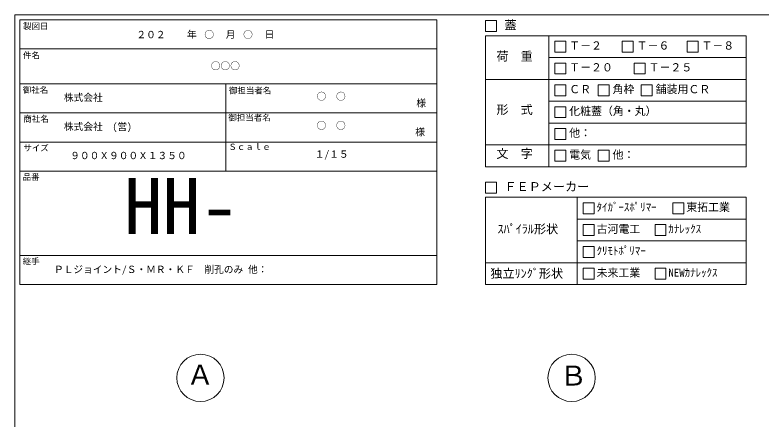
# Model space of a CAD drawing. Units: millimetres, scale not verified. Extents: x -4890 to 18490, y -2296 to 2296.
# Drawn here: x -1230 to 1846, y 630 to 2296 of the extents above; entities that cross this region are included whole.
import ezdxf
from ezdxf.enums import TextEntityAlignment as Align

# ---------------------------------------------------------------- set-up
doc = ezdxf.new("R2010")
doc.units = ezdxf.units.MM
doc.header["$LTSCALE"] = 10
doc.linetypes.add('DASHED1', pattern=[1.8, 1.2, -0.6])
for name, color, linetype, lineweight in [('0-2_waku', 7, 'Continuous', 18), ('0-3_gaikei', 7, 'Continuous', 18), ('0-4_kakure', 7, 'DASHED1', 5), ('0-D_文字１', 7, 'Continuous', 18), ('1-4_文字２', 7, 'Continuous', 5)]:
    doc.layers.add(name, color=color, linetype=linetype, lineweight=lineweight)
doc.styles.add('ＭＳ ゴシック', font='')
doc.styles.get('ＭＳ ゴシック').set_extended_font_data('MS Gothic')

msp = doc.modelspace()

# ---------------------------------------------------------------- linework, layer by layer
at = {"layer": '0-2_waku'}
for p, q in [((-1230, 2295.96), (-1230, -1979.04)), ((-1230, 2295.96), (-1230, -1979.04)), ((-1230, 2295.96), (-1230, -1979.04)), ((-1230, 2295.96), (4890, 2295.96)), ((-1210, 2275.96), (-1210, 1183.96)), ((-1210, 2275.96), (510, 2275.96)), ((-1210, 2275.96), (-1210, 1183.96)), ((-1210, 2275.96), (510, 2275.96)), ((-1210, 2275.96), (-1210, 1183.96)), ((510, 2275.96), (510, 1183.96)), ((710, 2210.19), (1785, 2210.19)), ((710, 2210.19), (710, 1670.19)), ((970.66, 2210.19), (970.66, 1670.19)), ((1785, 2210.19), (1785, 1670.19)), ((-1210, 2155.96), (510, 2155.96)), ((-1210, 2155.96), (510, 2155.96)), ((-1210, 2155.96), (510, 2155.96)), ((-1210, 2155.96), (510, 2155.96)), ((970.66, 2120.19), (1785, 2120.19)), ((-1210, 2011.96), (510, 2011.96)), ((-1210, 2011.96), (510, 2011.96)), ((-360, 2011.96), (-360, 1651.96)), ((710, 2030.19), (1785, 2030.19)), ((970.66, 1940.19), (1785, 1940.19)), ((-1210, 1891.96), (510, 1891.96)), ((970.66, 1850.19), (1785, 1850.19)), ((-1210, 1771.96), (510, 1771.96)), ((710, 1760.19), (1785, 1760.19)), ((710, 1670.19), (1785, 1670.19)), ((-1210, 1651.96), (510, 1651.96)), ((710, 1543.96), (1785, 1543.96)), ((710, 1543.96), (710, 1183.96)), ((1087.81, 1543.96), (1087.81, 1183.96)), ((1785, 1543.96), (1785, 1183.96)), ((1087.81, 1453.96), (1785, 1453.96)), ((1087.81, 1363.96), (1785, 1363.96)), ((-1210, 1303.96), (510, 1303.96)), ((710, 1273.96), (1785, 1273.96)), ((-1210, 1183.96), (510, 1183.96)), ((710, 1183.96), (1785, 1183.96)), ((710, 1183.96), (1785, 1183.96))]:
    msp.add_line(p, q, dxfattribs=at)
at = {"layer": '0-3_gaikei'}
for centre in [(-465, 799.71), (1065, 799.71)]:
    msp.add_circle(centre, 97.5, dxfattribs=at)
at = {"layer": '0-D_文字１'}
for p, q in [((710, 2273), (710, 2228)), ((710, 2228), (755, 2228)), ((995.97, 2187.69), (1040.97, 2187.69)), ((995.97, 2187.69), (995.97, 2142.69)), ((995.97, 2187.69), (995.97, 2142.69)), ((995.97, 2187.69), (1040.97, 2187.69)), ((995.97, 2187.69), (995.97, 2142.69)), ((995.97, 2187.69), (1040.97, 2187.69)), ((1040.97, 2187.69), (1040.97, 2142.69)), ((1040.97, 2187.69), (1040.97, 2142.69)), ((1040.97, 2187.69), (1040.97, 2142.69)), ((1274.05, 2187.69), (1319.05, 2187.69)), ((1274.05, 2187.69), (1274.05, 2142.69)), ((1319.05, 2187.69), (1319.05, 2142.69)), ((1541.25, 2187.69), (1586.25, 2187.69)), ((1541.25, 2187.69), (1541.25, 2142.69)), ((1586.25, 2187.69), (1586.25, 2142.69)), ((995.97, 2142.69), (1040.97, 2142.69)), ((995.97, 2142.69), (1040.97, 2142.69)), ((995.97, 2142.69), (1040.97, 2142.69)), ((1274.05, 2142.69), (1319.05, 2142.69)), ((1541.25, 2142.69), (1586.25, 2142.69)), ((995.97, 2097.69), (1040.97, 2097.69)), ((995.97, 2097.69), (995.97, 2052.69)), ((1040.97, 2097.69), (1040.97, 2052.69)), ((1323.45, 2097.69), (1368.45, 2097.69)), ((1323.45, 2097.69), (1323.45, 2052.69)), ((1368.45, 2097.69), (1368.45, 2052.69)), ((995.97, 2052.69), (1040.97, 2052.69)), ((1323.45, 2052.69), (1368.45, 2052.69)), ((995.97, 2007.69), (1040.97, 2007.69)), ((995.97, 2007.69), (995.97, 1962.69)), ((995.97, 2007.69), (995.97, 1962.69)), ((1040.97, 2007.69), (1040.97, 1962.69)), ((1040.97, 2007.69), (1040.97, 1962.69)), ((1174.96, 2007.69), (1219.96, 2007.69)), ((1174.96, 2007.69), (1174.96, 1962.69)), ((1219.96, 2007.69), (1219.96, 1962.69)), ((1352.47, 2007.69), (1397.47, 2007.69)), ((1352.47, 2007.69), (1352.47, 1962.69)), ((1397.47, 2007.69), (1397.47, 1962.69)), ((995.97, 1962.69), (1040.97, 1962.69)), ((995.97, 1962.69), (1040.97, 1962.69)), ((1174.96, 1962.69), (1219.96, 1962.69)), ((1352.47, 1962.69), (1397.47, 1962.69)), ((995.97, 1917.69), (995.97, 1872.69)), ((1040.97, 1917.69), (1040.97, 1872.69)), ((995.97, 1872.69), (1040.97, 1872.69)), ((995.97, 1827.69), (1040.97, 1827.69)), ((995.97, 1827.69), (995.97, 1782.69)), ((995.97, 1827.69), (995.97, 1782.69)), ((1040.97, 1827.69), (1040.97, 1782.69)), ((1040.97, 1827.69), (1040.97, 1782.69)), ((995.97, 1782.69), (1040.97, 1782.69)), ((995.97, 1782.69), (1040.97, 1782.69)), ((995.97, 1737.69), (995.97, 1692.69)), ((1174.96, 1737.69), (1174.96, 1692.69)), ((995.97, 1692.69), (1040.97, 1692.69)), ((1174.96, 1692.69), (1219.96, 1692.69)), ((710, 1606.78), (710, 1561.78)), ((710, 1561.78), (755, 1561.78)), ((1113.11, 1521.46), (1113.11, 1476.46)), ((1482.7, 1521.46), (1527.7, 1521.46)), ((1482.7, 1521.46), (1482.7, 1476.46)), ((1482.7, 1521.46), (1527.7, 1521.46)), ((1482.7, 1521.46), (1482.7, 1476.46)), ((1482.7, 1521.46), (1527.7, 1521.46)), ((1482.7, 1521.46), (1482.7, 1476.46)), ((1527.7, 1521.46), (1527.7, 1476.46)), ((1527.7, 1521.46), (1527.7, 1476.46)), ((1527.7, 1521.46), (1527.7, 1476.46)), ((1113.11, 1476.46), (1158.11, 1476.46)), ((1482.7, 1476.46), (1527.7, 1476.46)), ((1482.7, 1476.46), (1527.7, 1476.46)), ((1482.7, 1476.46), (1527.7, 1476.46)), ((1113.11, 1431.46), (1158.11, 1431.46)), ((1113.11, 1431.46), (1113.11, 1386.46)), ((1158.11, 1431.46), (1158.11, 1386.46)), ((1409.02, 1431.46), (1409.02, 1386.46)), ((1113.11, 1386.46), (1158.11, 1386.46)), ((1409.02, 1386.46), (1454.02, 1386.46)), ((1113.11, 1341.46), (1113.11, 1296.46)), ((1113.11, 1296.46), (1158.11, 1296.46)), ((1113.11, 1251.46), (1158.11, 1251.46)), ((1113.11, 1251.46), (1113.11, 1206.46)), ((1158.11, 1251.46), (1158.11, 1206.46)), ((1409.02, 1251.46), (1454.02, 1251.46)), ((1409.02, 1251.46), (1409.02, 1206.46)), ((1454.02, 1251.46), (1454.02, 1206.46)), ((1113.11, 1206.46), (1158.11, 1206.46)), ((1409.02, 1206.46), (1454.02, 1206.46))]:
    msp.add_line(p, q, dxfattribs=at)
for points in [[(710, 2273), (755, 2273), (755, 2228)], [(710, 2273), (755, 2273), (755, 2228)], [(995.97, 2007.69), (1040.97, 2007.69), (1040.97, 1962.69)], [(995.97, 2007.69), (995.97, 1962.69), (1040.97, 1962.69)], [(995.97, 1917.69), (1040.97, 1917.69), (1040.97, 1872.69)], [(995.97, 1827.69), (1040.97, 1827.69), (1040.97, 1782.69)], [(995.97, 1827.69), (995.97, 1782.69), (1040.97, 1782.69)], [(995.97, 1737.69), (1040.97, 1737.69), (1040.97, 1692.69)], [(1174.96, 1737.69), (1219.96, 1737.69), (1219.96, 1692.69)], [(710, 1606.78), (755, 1606.78), (755, 1561.78)], [(1113.11, 1521.46), (1158.11, 1521.46), (1158.11, 1476.46)], [(1409.02, 1431.46), (1454.02, 1431.46), (1454.02, 1386.46)], [(1113.11, 1341.46), (1158.11, 1341.46), (1158.11, 1296.46)]]:
    msp.add_lwpolyline(points, dxfattribs=at)

# ---------------------------------------------------------------- texts
at = {"layer": '0-4_kakure', "style": 'ＭＳ ゴシック'}
for s, p in [('\u3000\u3000２０２\u3000\u3000\u3000\u3000○\u3000\u3000\u3000○', (-809.17, 2191.13)), ('○○○', (-422.49, 2062.3)), ('株式会社', (-1028, 1932.05)), ('○\u3000○', (13.78, 1936.43)), ('株式会社\u3000(営)', (-1028, 1812.05)), ('○\u3000○', (13.78, 1816.43))]:
    msp.add_text(s, height=29.33, dxfattribs=at).set_placement(p, align=Align.BOTTOM_LEFT)
at = {"layer": '0-D_文字１', "style": 'ＭＳ ゴシック'}
for s, height, p in [('蓋', 36.66, (788.08, 2225.08)), ('製図日', 24.93, (-1196.73, 2229.52)), ('\u3000\u3000年\u3000\u3000\u3000月\u3000\u3000\u3000日', 29.33, (-600.69, 2191.91)), ('Ｔ－２', 32.99, (1055.11, 2143.17)), ('Ｔ－６', 32.99, (1333.19, 2143.17)), ('Ｔ－８', 32.99, (1600.4, 2143.17)), ('件名', 24.93, (-1196.73, 2109.52)), ('荷\u3000重', 36.66, (754.96, 2096.38)), ('Ｔ－２０', 32.99, (1055.11, 2053.17)), ('Ｔ－２５', 32.99, (1382.59, 2053.17)), ('御社名', 24.93, (-1197.71, 1966.51)), ('御担当者名', 24.93, (-347.8, 1964.3)), ('御担当者名', 24.93, (-347.8, 1964.3)), ('ＣＲ', 32.99, (1055.11, 1963.17)), ('角枠', 32.99, (1234.1, 1963.17)), ('舗装用ＣＲ', 32.99, (1411.61, 1963.17)), ('様', 29.33, (424.95, 1908.8)), ('形\u3000式', 36.66, (754.96, 1876.42)), ('化粧蓋（角・丸）', 32.99, (1055.11, 1873.17)), ('商社名', 24.93, (-1195.1, 1847.47)), ('御担当者名', 24.93, (-350.01, 1851.99)), ('様', 29.33, (420.46, 1789.88)), ('他：', 32.99, (1055.11, 1783.17)), ('サイズ', 24.93, (-1195.1, 1727.47)), ('Ｓｃａｌｅ', 24.93, (-350.01, 1731.99)), ('９００Ｘ９００Ｘ１３５０', 29.33, (-1002.01, 1692.52)), ('１/１５', 29.33, (6, 1698.15)), ('文\u3000字', 36.66, (754.96, 1694.94)), ('電気', 32.99, (1055.11, 1693.17)), ('他：', 32.99, (1234.1, 1693.17)), ('品番', 24.93, (-1198.1, 1607.82)), ('HH-', 230.9, (-779.27, 1323.8)), ('ＦＥＰメーカー', 36.66, (788.08, 1558.86)), ('ﾀｲｶﾞｰｽﾎﾟﾘﾏｰ', 32.99, (1168.08, 1476.95)), ('東拓工業', 32.99, (1537.67, 1476.95)), ('ｽﾊﾟｲﾗﾙ形状', 36.66, (759.62, 1384.3)), ('古河電工', 32.99, (1168.08, 1386.95)), ('ｶﾅﾚｯｸｽ', 32.99, (1463.99, 1386.95)), ('ｸﾘﾓﾄﾎﾟﾘﾏｰ', 32.99, (1168.08, 1296.95)), ('継手', 24.93, (-1198.1, 1259.82)), ('ＰＬジョイント/Ｓ・ＭＲ・ＫＦ\u3000削孔のみ 他：', 29.33, (-1069.01, 1223.17)), ('独立ﾘﾝｸﾞ形状', 36.66, (730.08, 1200.82)), ('未来工業', 32.99, (1168.08, 1206.95)), ('NEWｶﾅﾚｯｸｽ', 32.99, (1463.99, 1206.95)), ('Ａ', 82.48, (-522.43, 746.67)), ('Ｂ', 82.48, (1016.14, 742.95))]:
    msp.add_text(s, height=height, dxfattribs=at).set_placement(p, align=Align.BOTTOM_LEFT)
at = {"layer": '1-4_文字２', "style": 'ＭＳ ゴシック'}
for s, p in [('\u3000\u3000２０２\u3000\u3000\u3000\u3000○\u3000\u3000\u3000○', (-809.17, 2191.13)), ('○○○', (-422.49, 2062.3)), ('株式会社', (-1028, 1932.05)), ('○\u3000○', (13.78, 1936.43)), ('株式会社\u3000(営)', (-1028, 1812.05)), ('○\u3000○', (13.78, 1816.43))]:
    msp.add_text(s, height=29.33, dxfattribs=at).set_placement(p, align=Align.BOTTOM_LEFT)

doc.saveas('drawing.dxf')
